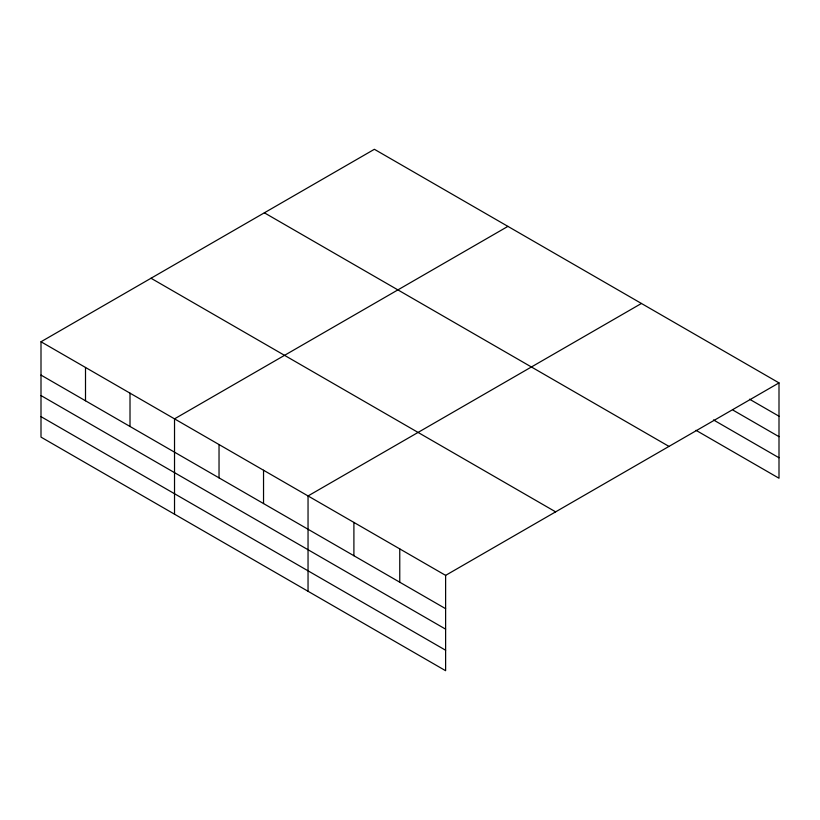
<?xml version="1.0" encoding="UTF-8"?>
<svg xmlns="http://www.w3.org/2000/svg" width="820" height="820" viewBox="0 0 820 820"><rect width="100%" height="100%" fill="white"/><g stroke="black" fill="none" stroke-linecap="round" stroke-linejoin="round"><path stroke-width="1.23" d="M445.619 629.155L445.619 575.374L41 341.766L41 437.111L445.619 670.709L445.619 629.155L41 395.558M696.026 430.326L779 478.234L779 382.889L374.381 149.291L41 341.766M507.908 226.381L174.527 418.856L174.527 514.202M641.435 303.462L308.043 495.946L308.043 591.281M445.619 575.374L779 382.889M749.521 399.196L779 416.211M733.141 410.205L779 436.681M713.492 419.942L779 457.765M264.368 212.81L668.987 446.408M151.013 278.246L555.632 511.854M41 375.088L445.619 608.686M41 416.642L445.619 650.239M399.76 548.898L399.76 582.21M353.902 522.422L353.902 555.745M263.538 470.249L263.538 503.572M219.032 444.553L219.032 477.875M130.011 393.159L130.011 426.482M85.505 367.462L85.505 400.785"/></g></svg>
